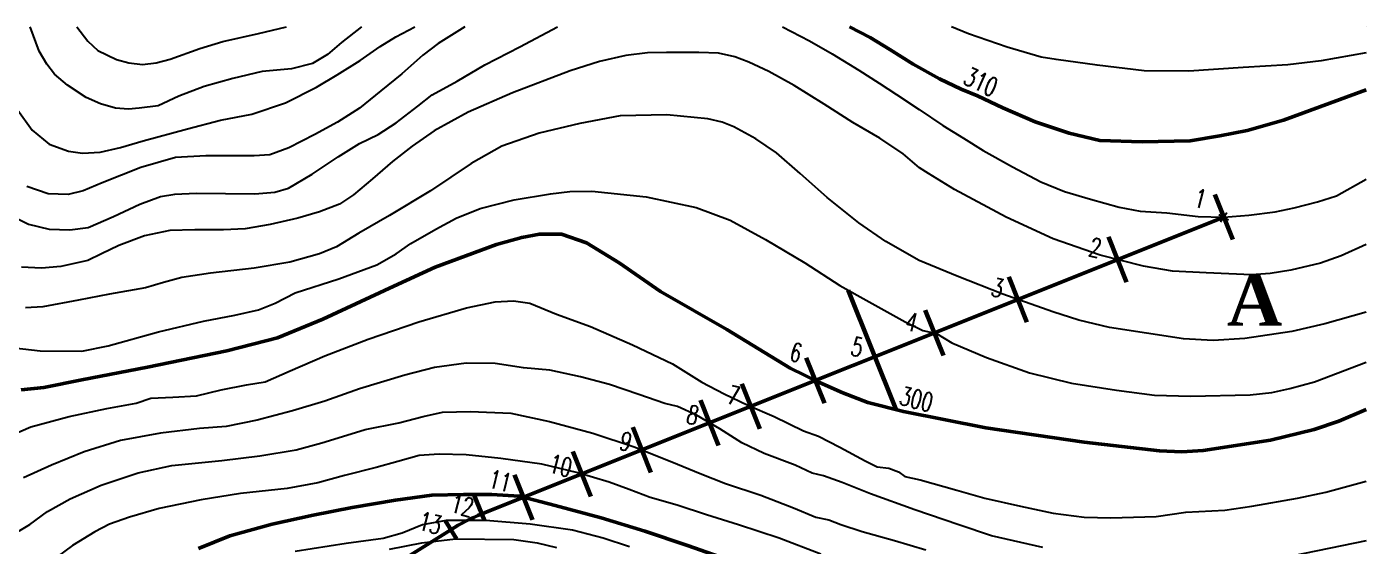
# Model space of a CAD drawing. Header units: millimetres. Extents: x 2268 to 10992, y 389 to 3530.
# Drawn here: x 6879 to 7429, y 767 to 981 of the extents above; entities that cross this region are included whole.
import ezdxf
from ezdxf.enums import TextEntityAlignment as Align

# ---------------------------------------------------------------- set-up
doc = ezdxf.new("R2010")
doc.units = ezdxf.units.MM
doc.layers.get('0').update_dxf_attribs({"true_color": 0xd9d9d9})
doc.layers.add('linee rosse', color=7, linetype='Continuous', lineweight=50, true_color=0xffc2c2)
doc.layers.add('picchetti', color=7, linetype='Continuous', true_color=0x990000)
doc.layers.add('testo', color=7, linetype='Continuous', true_color=0x990000)
doc.layers.add('reffifilo 2', color=192, linetype='Continuous')
doc.styles.get("Standard").update_dxf_attribs({"font": 'times.ttf'})
doc.styles.add('TRIPLEX', font='romant', dxfattribs={"width": 0.86, "height": 10})

msp = doc.modelspace()

# ---------------------------------------------------------------- linework, layer by layer
at = {"ltscale": 0.5, "transparency": 33554687}
msp.add_line((7429.45422, 981.04142), (7429.45422, 981.04142), dxfattribs=at)
at = {"linetype": 'ByBlock', "ltscale": 0.5, "transparency": 33554687}
for p, q in [((7368.84803, 903.93065), (7372.9133, 901.67976)), ((7369.5559, 900.89648), (7372.20543, 904.71394))]:
    msp.add_line(p, q, dxfattribs=at)
at = {"transparency": 33554687}
for points in [[(6864.10229, 981.04142), (6870.58236, 958.06233), (6875.04764, 946.83097), (6880.91044, 938.47989), (6887.86399, 932.78752), (6895.87422, 929.92429), (6901.63476, 929.14883), (6908.82692, 929.44708), (6917.28026, 931.36016), (6926.55167, 934.11687), (6944.75362, 939.12752), (6958.31987, 942.6043), (6971.2044, 945.16075), (6985.1456, 949.72829), (6997.79153, 956.20464), (7006.38121, 961.28346), (7015.78896, 967.14626), (7024.02075, 972.94089), (7030.40424, 976.98009), (7038.25683, 981.04142)], [(6868.94384, 905.1565), (6879.49088, 899.917), (6887.92851, 897.87564), (6896.4682, 897.56944), (6903.9532, 898.48805), (6914.33012, 903.08111), (6925.2514, 908.15049), (6933.65501, 911.24656), (6939.55795, 912.17793), (6948.42086, 912.57345), (6972.44088, 912.30126), (6980.67863, 913.037), (6986.28812, 914.71688), (6996.05263, 920.50073), (7006.70174, 927.61148), (7015.51361, 933.08913), (7023.16872, 936.76358), (7030.61969, 941.52676), (7039.46559, 948.39934), (7045.41956, 953.09448), (7055.62637, 958.74224), (7067.02397, 965.37667), (7081.50063, 972.86166), (7096.90729, 981.04142)], [(7058.82521, 981.04142), (7047.92178, 974.20258), (7041.52396, 969.35732), (7032.96726, 961.66819), (7024.25745, 954.72756), (7015.51361, 947.54878), (7006.4976, 941.79894), (6997.14136, 936.69554), (6986.52628, 931.2519), (6978.59899, 928.42802), (6972.23675, 927.98573), (6963.66303, 927.98573), (6952.40151, 927.98573), (6939.91519, 927.30527), (6925.65968, 923.25657), (6909.70303, 916.8603), (6901.87781, 913.62815), (6895.7197, 912.13115), (6887.48621, 912.40333), (6878.70836, 915.36331)], [(7016.40831, 981.04142), (7008.06834, 974.58072), (7002.35906, 969.60046), (6996.25765, 965.95325), (6987.53162, 963.73765), (6975.46516, 962.71507), (6963.46687, 959.74959), (6951.60492, 956.44324), (6941.20867, 952.52334), (6932.68716, 948.60345), (6924.94962, 947.54678), (6920.48009, 947.18887), (6915.16693, 947.54678), (6909.01865, 949.34908), (6903.20272, 951.94388), (6895.45218, 956.98862), (6890.1519, 961.62432), (6886.91667, 965.61239), (6883.83173, 971.08138), (6880.11465, 981.04142)], [(6899.29784, 981.04142), (6903.75712, 975.15838), (6907.97477, 971.33885), (6915.61004, 967.58938), (6920.71017, 966.20889), (6926.34715, 965.54422), (6931.9117, 966.15776), (6937.73189, 967.7939), (6949.86653, 972.05465), (6959.30837, 974.98605), (6973.94833, 978.34353), (6985.56695, 981.04142)], [(7189.39276, 981.04142), (7200.5868, 975.23519), (7209.83424, 969.88468), (7220.84058, 963.26726), (7229.14212, 957.89168), (7236.32091, 953.23057), (7245.67715, 946.97039), (7255.44166, 940.50608), (7263.91331, 935.23256), (7271.94267, 930.16318), (7283.9867, 923.42669), (7295.62246, 917.26858), (7305.35295, 913.35597), (7316.13815, 910.12381), (7327.91, 906.89166), (7336.58579, 905.19052), (7347.47305, 904.54409), (7360.4357, 903.04709), (7370.88066, 902.80521), (7381.15552, 903.57655), (7391.97474, 904.93096), (7399.90202, 906.59701), (7409.49482, 909.11819), (7417.19546, 911.54105), (7429.47532, 918.35876)], [(7429.41113, 970.36651), (7410.99027, 967.10219), (7397.21991, 965.38799), (7378.94404, 964.35599), (7356.48906, 962.85899), (7338.21888, 962.92703), (7318.82594, 965.20655), (7301.95068, 967.62217), (7295.8266, 968.60882), (7281.87729, 972.65752), (7265.9887, 978.19073), (7258.97043, 981.04142)], [(7429.47251, 891.48995), (7419.13495, 886.80758), (7410.7282, 883.82346), (7398.44192, 880.94935), (7389.9758, 879.54804), (7382.26196, 879.02707), (7363.70188, 879.91166), (7349.85464, 880.55809), (7337.84463, 882.6675), (7320.08478, 887.15849), (7300.72587, 893.89499), (7281.40098, 902.74089), (7260.13679, 914.17251), (7249.45367, 920.77291), (7245.74519, 923.05244), (7239.11077, 928.87032), (7229.48234, 935.30061), (7218.3229, 941.7309), (7206.61909, 949.24991), (7194.30288, 956.83697), (7183.89193, 962.7229), (7175.65844, 966.49942), (7169.80654, 968.74491), (7163.20613, 970.17387), (7155.04069, 970.44605), (7141.77184, 970.44605), (7134.01466, 970.30145), (7125.03267, 969.28928), (7114.21345, 966.76735), (7102.16942, 962.99508), (7078.38755, 953.91102), (7060.15139, 945.88166), (7046.16806, 938.32863), (7037.18607, 932.0004), (7029.08867, 925.60414), (7020.85518, 918.56144), (7013.06398, 911.96104), (7007.2461, 908.11647), (6999.08065, 904.91834), (6990.16671, 902.36664), (6978.80313, 899.74689), (6968.56229, 897.90966), (6959.64835, 897.56944), (6947.77443, 897.56944), (6937.60164, 897.22921), (6927.08863, 895.08578), (6916.57562, 891.0711), (6909.4989, 887.66883), (6903.81711, 884.91299), (6892.72571, 882.46336), (6884.73037, 881.74888), (6876.5309, 882.25922)], [(7429.47251, 863.67958), (7412.48977, 858.86193), (7398.91171, 855.74663), (7379.55645, 852.86362), (7366.47898, 852.08109), (7354.34563, 852.72752), (7323.92935, 857.35461), (7311.31543, 860.45918), (7300.58978, 863.81892), (7280.04007, 871.09978), (7261.25954, 878.44868), (7245.6091, 884.98104), (7232.00002, 892.73821), (7220.90862, 900.46137), (7207.80989, 910.90633), (7196.75251, 920.73889), (7187.02202, 929.17652), (7178.48232, 934.96038), (7169.39826, 939.89367), (7164.65635, 941.79043), (7158.81721, 943.22789), (7141.83988, 944.86098), (7122.75315, 944.48673), (7106.15007, 941.2886), (7089.34286, 937.27392), (7074.10069, 931.96638), (7061.47827, 924.85564), (7044.70509, 913.66217), (7027.9319, 903.48939), (7015.24143, 896.20853), (7006.0553, 890.56076), (6999.1487, 887.63481), (6986.93455, 884.33461), (6972.27077, 881.74888), (6954.27276, 879.80959), (6942.43286, 877.93834), (6934.87983, 875.931), (6927.53092, 873.75355), (6912.66301, 871.1338), (6899.97254, 868.5821), (6885.34278, 865.89431), (6878.24054, 865.49029)], [(6866.22203, 849.93766), (6884.25406, 847.76021), (6901.40149, 847.62412), (6912.18669, 849.90364), (6932.87249, 855.65348), (6951.44888, 860.0424), (6964.24141, 862.49204), (6974.00593, 864.73754), (6980.91253, 867.45935), (6989.112, 871.71219), (7007.00794, 877.39398), (7022.62436, 883.17784), (7030.65371, 887.66883), (7036.64171, 891.95569), (7046.91656, 897.77357), (7055.2181, 902.40066), (7065.1187, 906.34729), (7079.06801, 909.9537), (7094.00397, 912.40333), (7101.95678, 913.28367), (7111.08336, 913.52608), (7133.43628, 911.14449), (7153.98598, 906.78959), (7167.96931, 901.58411), (7182.53102, 893.52074), (7198.62376, 883.99438), (7212.98134, 874.74021), (7225.09342, 867.93567), (7239.89329, 859.80425), (7247.17414, 856.19784), (7252.82191, 855.00705), (7259.08209, 851.12846), (7273.30357, 845.14046), (7291.0294, 838.71017), (7308.27891, 834.49136), (7326.75323, 831.66748), (7342.47171, 829.59209), (7357.16952, 829.18382), (7381.69988, 829.66014), (7390.65848, 830.70208), (7398.04779, 832.27988), (7408.151, 835.06019), (7429.47251, 843.09069)], [(6872.21002, 812.95499), (6880.44351, 816.5614), (6896.19602, 820.88228), (6911.64233, 824.08042), (6923.65234, 826.25787), (6929.67435, 828.33325), (6938.72439, 828.77555), (6948.4889, 829.28589), (6958.59364, 831.73552), (6969.10666, 833.87895), (6976.76176, 835.13779), (6987.07064, 839.59476), (7001.29213, 845.78689), (7019.086, 852.59143), (7039.90789, 859.77022), (7059.50496, 865.48604), (7071.27681, 868.00371), (7078.89789, 868.37796), (7085.53232, 867.42533), (7096.52165, 862.93433), (7110.50498, 857.86495), (7127.75448, 850.34594), (7144.28951, 842.48669), (7156.33355, 834.89963), (7165.51968, 830.17048), (7175.25017, 825.50937), (7186.03536, 820.78021), (7198.04537, 814.96233), (7204.20348, 812.78488), (7212.98134, 808.15779), (7223.4263, 802.57807), (7228.35959, 800.12844), (7233.19082, 799.51603), (7237.13745, 798.01903), (7239.72317, 796.11376), (7246.01737, 794.75285), (7261.12345, 790.50002), (7272.65714, 787.19981), (7287.35495, 783.93363), (7300.75989, 781.04171), (7313.55242, 779.44264), (7324.43969, 779.17046), (7343.15217, 779.64678), (7355.33229, 781.55205), (7371.28894, 782.30055), (7382.47778, 783.93363), (7401.27819, 787.17185), (7412.86889, 789.64533), (7429.47251, 794.23047)], [(7296.47303, 767.02436), (7275.37896, 771.82156), (7261.90597, 776.21048), (7243.94199, 782.47066), (7225.63778, 788.96899), (7214.03604, 793.6301), (7206.38093, 796.41996), (7201.65178, 797.50869), (7194.60908, 800.74085), (7181.91862, 805.60609), (7172.73249, 809.99502), (7163.68245, 815.71083), (7154.05403, 821.42665), (7146.26283, 824.89696), (7141.1254, 826.22385), (7130.37423, 829.83025), (7118.26215, 833.98102), (7106.45628, 837.07708), (7093.83386, 839.83292), (7082.98062, 840.8536), (7071.31083, 842.62278), (7059.36887, 842.72485), (7046.33818, 840.95567), (7034.15805, 837.85961), (7015.47959, 832.14379), (7001.2581, 827.14246), (6988.02328, 823.1618), (6973.39352, 819.24919), (6960.73707, 816.76554), (6949.6797, 815.94899), (6933.72305, 813.97567), (6917.25607, 810.91363), (6902.25206, 806.35459), (6888.88114, 800.84291), (6877.34745, 795.53537)], [(6871.49555, 771.27719), (6879.9672, 776.3806), (6887.21403, 781.72216), (6896.60429, 787.0297), (6909.32878, 792.5754), (6924.53693, 797.61076), (6938.35014, 800.6728), (6946.54961, 801.45532), (6958.93387, 802.71416), (6974.55029, 804.61943), (6989.48625, 807.17114), (7000.06731, 809.92697), (7008.57298, 812.54672), (7017.8952, 815.43865), (7031.70842, 818.19449), (7041.64304, 820.84826), (7049.70642, 822.54939), (7061.20609, 822.8556), (7077.77515, 822.20917), (7093.5957, 818.8069), (7111.52566, 813.97567), (7128.46896, 808.36193), (7143.98331, 802.20382), (7155.65309, 797.44064), (7166.06404, 793.28988), (7180.59173, 788.45865), (7194.0307, 783.25318), (7203.11475, 779.47666), (7208.45632, 778.38794), (7213.45765, 776.41462), (7222.16746, 773.48867), (7235.53838, 769.84824), (7248.33092, 766.0377)], [(7205.15612, 764.23449), (7188.07672, 770.76685), (7171.4056, 776.24451), (7158.17077, 780.4293), (7146.16076, 784.30788), (7135.10339, 787.57406), (7126.39358, 790.73817), (7118.22813, 793.86826), (7105.26548, 797.6788), (7090.46561, 801.18314), (7073.6584, 803.56473), (7059.36887, 805.02771), (7048.34551, 805.29989), (7040.11202, 804.78955), (7031.33417, 802.37394), (7022.42022, 799.78821), (7009.35551, 796.59008), (6998.36618, 793.59608), (6985.8118, 791.24851), (6966.55496, 789.10508), (6950.46222, 786.51936), (6933.14467, 783.01502), (6920.96454, 779.40862), (6912.73105, 776.61876), (6906.70903, 773.35258), (6897.48888, 767.77285), (6884.93451, 758.48466)], [(7429.43206, 769.69586), (7394.15219, 762.41428)]]:
    msp.add_lwpolyline(points, dxfattribs=at)
at = {"transparency": 33554687, "flags": 128}
for points in [[(7126.52967, 767.22849), (7115.67643, 770.80087), (7103.05401, 774.10108), (7085.70243, 776.58473), (7067.50029, 778.08173), (7051.1694, 778.08173), (7041.37086, 776.27853), (7033.10335, 772.84224), (7025.21008, 770.63076), (7010.00194, 768.62342), (6989.04396, 765.35724)], [(7027.79581, 766.20781), (7041.16673, 768.92963), (7054.97994, 770.52869), (7078.99996, 770.22249), (7088.61988, 768.94238), (7096.55567, 766.92229)]]:
    msp.add_lwpolyline(points, dxfattribs=at)
at = {"layer": 'linee rosse', "lineweight": -3}
for p, q in [((7227.43395, 845.41592), (7236.1522, 823.62431)), ((7065.80281, 780.75152), (7066.87092, 778.08173))]:
    msp.add_line(p, q, dxfattribs=at)
at = {"layer": 'linee rosse', "transparency": 33554687}
for points in [[(7429.41113, 955.14155), (7395.53011, 942.61549), (7380.50909, 938.39667), (7369.2816, 936.1852), (7357.06745, 934.14383), (7337.33429, 933.70154), (7319.94869, 934.27992), (7307.39432, 937.34197), (7293.30892, 941.93503), (7280.00605, 947.68487), (7269.66315, 952.65218), (7262.85861, 955.374), (7254.04673, 959.66086), (7243.15947, 965.7169), (7233.53104, 971.7219), (7225.48757, 976.68333), (7216.96746, 981.04142)], [(7429.47251, 823.73098), (7418.20655, 818.95156), (7408.01781, 815.46112), (7390.09486, 811.05788), (7362.37499, 806.79689), (7353.59714, 806.27804), (7344.41101, 806.72884), (7313.5184, 810.19916), (7273.03139, 816.18715), (7239.21283, 822.8556), (7224.58308, 826.53005), (7214.30822, 830.61277), (7204.66279, 834.78906), (7192.66979, 840.75154), (7166.54036, 856.60611), (7139.25416, 872.25655), (7122.24281, 884.0284), (7108.90591, 892.19385), (7098.63106, 895.80026), (7089.51298, 895.80026), (7082.25764, 894.45636), (7071.88922, 891.58144), (7046.57633, 882.19118), (7029.70108, 874.434), (7000.50961, 860.82493), (6981.79712, 853.20384), (6960.97523, 847.76021), (6928.31345, 841.15981), (6901.29943, 835.85227), (6885.71703, 832.79023), (6876.39481, 831.76954)], [(6949.27143, 766.58206), (6962.23407, 771.71949), (6979.61967, 776.55071), (6996.49493, 780.25918), (7012.48559, 783.35525), (7030.27946, 786.48534), (7045.24945, 788.42463), (7058.34819, 788.76486), (7069.84786, 788.76486), (7081.31351, 788.01636), (7096.01131, 784.17179), (7114.85988, 779.10241), (7132.85789, 773.6928), (7150.37958, 767.8409), (7171.54169, 760.42395)]]:
    msp.add_lwpolyline(points, dxfattribs=at)
at = {"layer": 'picchetti', "lineweight": 60}
for p, q in [((7367.16617, 912.08974), (7374.59516, 893.52068)), ((7323.53072, 894.63234), (7330.95972, 876.06328)), ((7282.47305, 878.20623), (7289.90204, 859.63717)), ((7216.49087, 872.76856), (7236.1522, 823.62431)), ((7248.18104, 864.48689), (7255.61004, 845.91783)), ((7199.25786, 844.91401), (7206.68686, 826.34495)), ((7172.69339, 834.28625), (7180.12239, 815.71719)), ((7155.74161, 827.50429), (7163.1706, 808.93523)), ((7127.94055, 816.38181), (7135.36954, 797.81275)), ((7103.19254, 806.48078), (7110.62154, 787.91172)), ((7079.20018, 796.88206), (7086.62918, 778.313)), ((7062.59688, 788.76486), (7066.87092, 778.08173)), ((7055.38376, 770.52355), (7050.70148, 777.99562))]:
    msp.add_line(p, q, dxfattribs=at)
at = {"layer": 'reffifilo 2', "lineweight": 50}
for p, q in [((7065.80281, 780.75152), (7370.88066, 902.80521)), ((6989.29176, 734.31876), (7053.03909, 774.26521))]:
    msp.add_line(p, q, dxfattribs=at)
msp.add_arc((7095.51879, 706.47528), 80, 111.8050597, 122.0727915, dxfattribs=at)

# ---------------------------------------------------------------- texts
at = {"transparency": 33554687, "style": 'TRIPLEX', "width": 0.688}
for s, height, rotation, p in [('310', 7.666437, 335.3764352, (7269.43874, 954.91772)), ('1', 7.66644, 345.7499673, (7360.28937, 906.63807)), ('2', 7.66644, 345.7499673, (7317.15162, 886.54955)), ('3', 7.66644, 345.7499673, (7276.93383, 870.01667)), ('4', 7.66644, 345.7499673, (7241.6575, 855.95916)), ('6', 7.66644, 345.7499673, (7194.06512, 843.43976)), ('5', 7.66644, 345.7499673, (7219.29438, 845.67108)), ('7', 7.66644, 345.7499673, (7168.36041, 825.78495)), ('300', 7.666437, 345.7499673, (7243.59712, 824.24687)), ('8', 7.66644, 345.7499673, (7151.64644, 817.71911)), ('9', 7.66644, 345.7499673, (7124.11617, 806.79761)), ('10', 7.666437, 345.7499673, (7097.33772, 796.88456)), ('11', 7.666437, 345.7499673, (7072.41131, 790.59196)), ('12', 7.666437, 345.7499673, (7056.87913, 780.51515)), ('13', 7.666437, 345.7499673, (7043.6734, 773.29528))]:
    msp.add_text(s, height=height, rotation=rotation, dxfattribs=at).set_placement(p, align=Align.CENTER)
at = {"layer": 'testo', "ltscale": 0.5, "transparency": 33554687, "insert": (7372.21716, 879.02707), "char_height": 20.891217, "attachment_point": 1}
msp.add_mtext_dynamic_manual_height_columns('{\\fTimes New Roman|b1|i0|c0|p18;A}', width=38.8991261, gutter_width=68.72111, heights=[0], dxfattribs=at)

doc.saveas('drawing.dxf')
